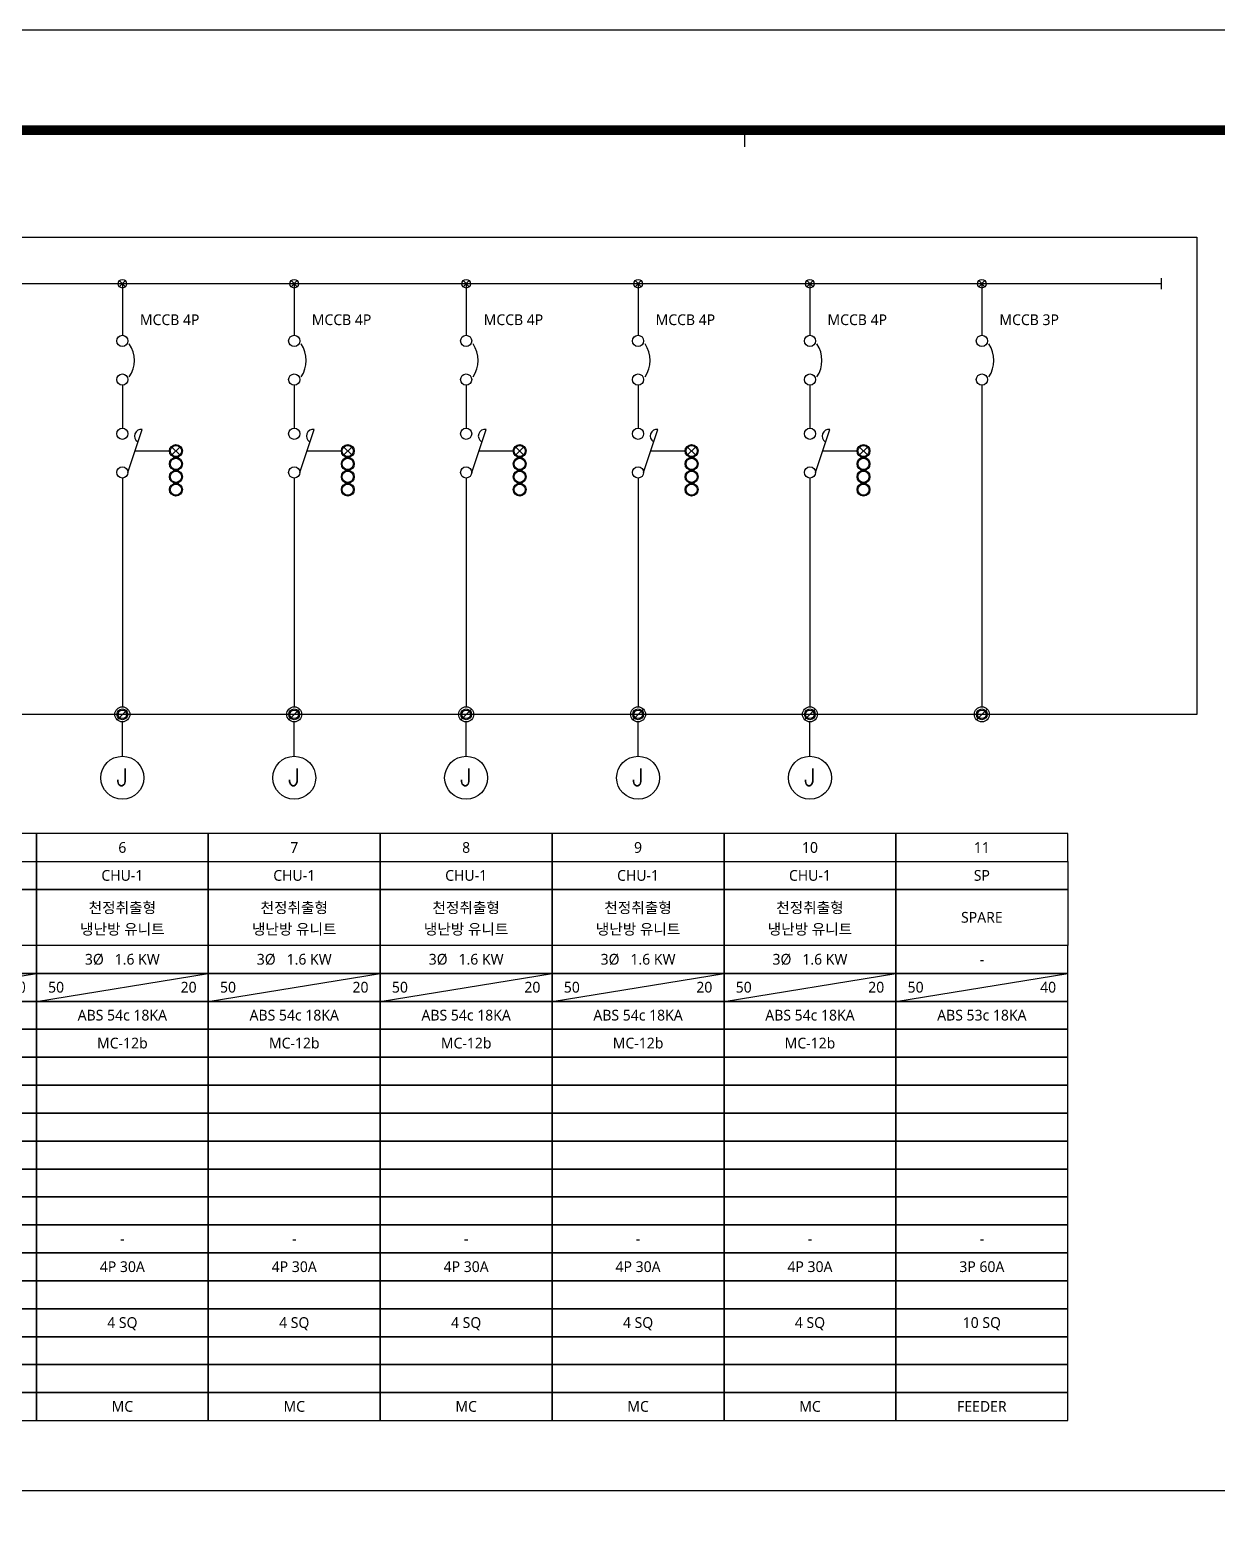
# Model space of a CAD drawing. Header units: millimetres. Extents: x -336400 to 0, y 0 to 118800.
# Drawn here: x -85787 to -36052, y 56445 to 118800 of the extents above; entities that cross this region are included whole.
import ezdxf
from ezdxf.enums import TextEntityAlignment as Align
from ezdxf.lldxf.tags import DXFTag

# ---------------------------------------------------------------- set-up
doc = ezdxf.new("R2010")
doc.units = ezdxf.units.MM
doc.header["$LTSCALE"] = 1000
for name, color, linetype in [('arch', 8, 'Continuous'), ('SYM', 3, 'Continuous'), ('XR-SHEET-SHT', 5, 'Continuous')]:
    doc.layers.add(name, color=color, linetype=linetype)
doc.layers.add('XR-SHEET-TEMP', color=171, linetype='Continuous', plot=False)
doc.styles.add('GHS', font='malgun.ttf')
doc.styles.add('ROMANS', font='romans.shx', dxfattribs={"height": 2.5})
tags = doc.linetypes.add('CENTERX2', pattern=[4, 2.5, -0.5, 0.5, -0.5]).pattern_tags.tags
tags[10:11] = [DXFTag(74, 4), DXFTag(75, 0), DXFTag(340, '0'), DXFTag(46, 1.0), DXFTag(50, 0.0), DXFTag(44, 0.0), DXFTag(45, 0.0)]
tags[8:9] = [DXFTag(74, 4), DXFTag(75, 0), DXFTag(340, '0'), DXFTag(46, 1.0), DXFTag(50, 0.0), DXFTag(44, 0.0), DXFTag(45, 0.0)]
tags[6:7] = [DXFTag(74, 4), DXFTag(75, 0), DXFTag(340, '0'), DXFTag(46, 1.0), DXFTag(50, 0.0), DXFTag(44, 0.0), DXFTag(45, 0.0)]
tags[4:5] = [DXFTag(74, 4), DXFTag(75, 0), DXFTag(340, '0'), DXFTag(46, 1.0), DXFTag(50, 0.0), DXFTag(44, 0.0), DXFTag(45, 0.0)]

# ---------------------------------------------------------------- blocks, each defined once
blk = doc.blocks.new('XR-FORM-EE', base_point=(461, 408))
at = {"layer": 'XR-SHEET-SHT', "color": 5}
blk.add_lwpolyline([(0, 118800), (168200, 118800), (168200, 0), (0, 0)], close=True, dxfattribs=at)
at = {"layer": 'XR-SHEET-SHT', "color": 5, "const_width": 400}
blk.add_lwpolyline([(9300, 114600), (163900, 114600), (163900, 4200), (9300, 4200)], close=True, dxfattribs=at)
at = {"layer": 'XR-SHEET-TEMP'}
blk.add_line((112350, 114600), (112350, 113900), dxfattribs=at)
blk = doc.blocks.new('POINT')
for p, q in [((7.1, 7.1), (-7.1, -7.1)), ((-7.1, 7.1), (7.1, -7.1))]:
    blk.add_line(p, q)
blk.add_circle((0, 0), 10)
blk = doc.blocks.new('G$C32E31F66')
for p, q in [((0, 1279.1), (0, 1159.1)), ((0, 1043.1), (0, 943.1)), ((13, 840.1), (46.2, 940)), ((29.6, 890.1), (109.6, 890.1)), ((133.8, 880.9), (115.4, 899.3)), ((133.8, 899.3), (115.4, 880.9)), ((0, 827.1), (0, 295))]:
    blk.add_line(p, q)
at = {"color": 3}
blk.add_line((12.4, 289.9), (-12.4, 265.1), dxfattribs=at)
for centre, radius in [((0, 1146.1), 13), ((0, 1056.1), 13), ((0, 930.1), 13), ((124.6, 890.1), 15), ((124.6, 890.1), 13), ((124.6, 860.1), 15), ((124.6, 860.1), 13), ((0, 840.1), 13), ((124.6, 830.1), 15), ((124.6, 830.1), 13), ((124.6, 800.1), 15), ((124.6, 800.1), 13), ((0, 277.5), 17.5), ((0, 277.5), 12.5)]:
    blk.add_circle(centre, radius)
blk.add_circle((0, 277.5), 10, dxfattribs=at)
for centre, radius, start, end in [((-40.5, 1100.7), 68.4, 325.9697, 34.0303), ((43.7, 924.8), 15.4, 80.608, 238.8747)]:
    blk.add_arc(centre, radius, start, end)
blk.add_blockref('POINT', (0, 1279.1))
blk = doc.blocks.new('single mcp sp')
for p, q in [((0, 1279.1), (0, 1159.1)), ((0, 1043.1), (0, 943.1)), ((0, 943.1), (0, 295))]:
    blk.add_line(p, q)
at = {"color": 3}
blk.add_line((12.4, 289.9), (-12.4, 265.1), dxfattribs=at)
for centre, radius in [((0, 1146.1), 13), ((0, 1056.1), 13), ((0, 277.5), 17.5), ((0, 277.5), 12.5)]:
    blk.add_circle(centre, radius)
blk.add_circle((0, 277.5), 10, dxfattribs=at)
blk.add_arc((-40.5, 1100.7), 68.4, 325.9697, 34.0303)
blk.add_blockref('POINT', (0, 1279.1))
blk = doc.blocks.new('MCP일반 5.5 단선도')
at = {"ltscale": 0.1}
blk.add_line((0, -130), (400, -65), dxfattribs=at)
for points in [[(400, 0), (0, 0), (0, -65), (400, -65)], [(400, -65), (0, -65), (0, -130), (400, -130)], [(400, -130), (0, -130), (0, -195), (400, -195)], [(400, -195), (0, -195), (0, -260), (400, -260)], [(400, -260), (0, -260), (0, -325), (400, -325)], [(400, -325), (0, -325), (0, -390), (400, -390)], [(400, -390), (0, -390), (0, -455), (400, -455)], [(400, -455), (0, -455), (0, -520), (400, -520)], [(400, -520), (0, -520), (0, -585), (400, -585)], [(400, -585), (0, -585), (0, -650), (400, -650)], [(400, -650), (0, -650), (0, -715), (400, -715)], [(400, -715), (0, -715), (0, -780), (400, -780)], [(400, -780), (0, -780), (0, -845), (400, -845)], [(400, -845), (0, -845), (0, -910), (400, -910)], [(400, -910), (0, -910), (0, -975), (400, -975)], [(400, -975), (0, -975), (0, -1040), (400, -1040)], [(400, -1040), (0, -1040), (0, -1105), (400, -1105)]]:
    blk.add_lwpolyline(points, close=True)
at = {"style": 'ROMANS'}
for s, p in [('3%%C 5.5kW', (200, -32.1)), ('50', (45.9, -97.1)), ('40', (354.1, -97.1)), ('ABS 53c 18KA', (200, -162.1)), ('MC-18b', (200, -227.1)), ('DMP65i TB', (200, -422.1)), ('5~65A', (200, -487.1)), ('3%%C 50uF', (200, -617.1)), ('-', (200, -682.1)), ('3P 60A', (200, -747.1)), ('6 SQ', (200, -877.1)), ('4 SQ', (200, -942.1)), ('3상 직입', (200, -1072.1))]:
    blk.add_text(s, height=25, dxfattribs=at).set_placement(p, align=Align.MIDDLE_CENTER)

msp = doc.modelspace()

# ---------------------------------------------------------------- linework, layer by layer
for p, q in [((-38403, 108171), (-125110, 108171)), ((-38403, 108396), (-38403, 107946)), ((-81910, 88386), (-81910, 89826)), ((-74710, 88386), (-74710, 89826)), ((-67510, 88386), (-67510, 89826)), ((-60310, 88386), (-60310, 89826)), ((-53110, 88386), (-53110, 89826)), ((-85510, 78126), (-78310, 79296)), ((-78310, 78126), (-71110, 79296)), ((-71110, 78126), (-63910, 79296)), ((-63910, 78126), (-56710, 79296)), ((-56710, 78126), (-49510, 79296)), ((-49510, 78126), (-42310, 79296))]:
    msp.add_line(p, q)
at = {"linetype": 'CENTERX2', "ltscale": 30}
msp.add_lwpolyline([(-36910, 110114), (-36910, 110114), (-36910, 90141), (-36910, 90141), (-142210, 90141), (-142210, 110114)], close=True, dxfattribs=at)
for points in [[(-85510, 85146), (-92710, 85146), (-92710, 83976), (-85510, 83976)], [(-78310, 85146), (-85510, 85146), (-85510, 83976), (-78310, 83976)], [(-71110, 85146), (-78310, 85146), (-78310, 83976), (-71110, 83976)], [(-63910, 85146), (-71110, 85146), (-71110, 83976), (-63910, 83976)], [(-56710, 85146), (-63910, 85146), (-63910, 83976), (-56710, 83976)], [(-49510, 85146), (-56710, 85146), (-56710, 83976), (-49510, 83976)], [(-42310, 85146), (-49510, 85146), (-49510, 83976), (-42310, 83976)], [(-92710, 83976), (-85510, 83976), (-85510, 82806), (-92710, 82806)], [(-85510, 83976), (-78310, 83976), (-78310, 82806), (-85510, 82806)], [(-78310, 83976), (-71110, 83976), (-71110, 82806), (-78310, 82806)], [(-71110, 83976), (-63910, 83976), (-63910, 82806), (-71110, 82806)], [(-63910, 83976), (-56710, 83976), (-56710, 82806), (-63910, 82806)], [(-56710, 83976), (-49510, 83976), (-49510, 82806), (-56710, 82806)], [(-49510, 83976), (-42310, 83976), (-42310, 82806), (-49510, 82806)], [(-92710, 82806), (-85510, 82806), (-85510, 80466), (-92710, 80466)], [(-85510, 82806), (-78310, 82806), (-78310, 80466), (-85510, 80466)], [(-78310, 82806), (-71110, 82806), (-71110, 80466), (-78310, 80466)], [(-71110, 82806), (-63910, 82806), (-63910, 80466), (-71110, 80466)], [(-63910, 82806), (-56710, 82806), (-56710, 80466), (-63910, 80466)], [(-56710, 82806), (-49510, 82806), (-49510, 80466), (-56710, 80466)], [(-49510, 82806), (-42310, 82806), (-42310, 80466), (-49510, 80466)], [(-78310, 80466), (-85510, 80466), (-85510, 79296), (-78310, 79296)], [(-71110, 80466), (-78310, 80466), (-78310, 79296), (-71110, 79296)], [(-63910, 80466), (-71110, 80466), (-71110, 79296), (-63910, 79296)], [(-56710, 80466), (-63910, 80466), (-63910, 79296), (-56710, 79296)], [(-49510, 80466), (-56710, 80466), (-56710, 79296), (-49510, 79296)], [(-42310, 80466), (-49510, 80466), (-49510, 79296), (-42310, 79296)], [(-78310, 79296), (-85510, 79296), (-85510, 78126), (-78310, 78126)], [(-71110, 79296), (-78310, 79296), (-78310, 78126), (-71110, 78126)], [(-63910, 79296), (-71110, 79296), (-71110, 78126), (-63910, 78126)], [(-56710, 79296), (-63910, 79296), (-63910, 78126), (-56710, 78126)], [(-49510, 79296), (-56710, 79296), (-56710, 78126), (-49510, 78126)], [(-42310, 79296), (-49510, 79296), (-49510, 78126), (-42310, 78126)], [(-78310, 78126), (-85510, 78126), (-85510, 76956), (-78310, 76956)], [(-71110, 78126), (-78310, 78126), (-78310, 76956), (-71110, 76956)], [(-63910, 78126), (-71110, 78126), (-71110, 76956), (-63910, 76956)], [(-56710, 78126), (-63910, 78126), (-63910, 76956), (-56710, 76956)], [(-49510, 78126), (-56710, 78126), (-56710, 76956), (-49510, 76956)], [(-42310, 78126), (-49510, 78126), (-49510, 76956), (-42310, 76956)], [(-78310, 76956), (-85510, 76956), (-85510, 75786), (-78310, 75786)], [(-71110, 76956), (-78310, 76956), (-78310, 75786), (-71110, 75786)], [(-63910, 76956), (-71110, 76956), (-71110, 75786), (-63910, 75786)], [(-56710, 76956), (-63910, 76956), (-63910, 75786), (-56710, 75786)], [(-49510, 76956), (-56710, 76956), (-56710, 75786), (-49510, 75786)], [(-42310, 76956), (-49510, 76956), (-49510, 75786), (-42310, 75786)], [(-78310, 75786), (-85510, 75786), (-85510, 74616), (-78310, 74616)], [(-71110, 75786), (-78310, 75786), (-78310, 74616), (-71110, 74616)], [(-63910, 75786), (-71110, 75786), (-71110, 74616), (-63910, 74616)], [(-56710, 75786), (-63910, 75786), (-63910, 74616), (-56710, 74616)], [(-49510, 75786), (-56710, 75786), (-56710, 74616), (-49510, 74616)], [(-42310, 75786), (-49510, 75786), (-49510, 74616), (-42310, 74616)], [(-78310, 74616), (-85510, 74616), (-85510, 73446), (-78310, 73446)], [(-71110, 74616), (-78310, 74616), (-78310, 73446), (-71110, 73446)], [(-63910, 74616), (-71110, 74616), (-71110, 73446), (-63910, 73446)], [(-56710, 74616), (-63910, 74616), (-63910, 73446), (-56710, 73446)], [(-49510, 74616), (-56710, 74616), (-56710, 73446), (-49510, 73446)], [(-42310, 74616), (-49510, 74616), (-49510, 73446), (-42310, 73446)], [(-78310, 73446), (-85510, 73446), (-85510, 72276), (-78310, 72276)], [(-71110, 73446), (-78310, 73446), (-78310, 72276), (-71110, 72276)], [(-63910, 73446), (-71110, 73446), (-71110, 72276), (-63910, 72276)], [(-56710, 73446), (-63910, 73446), (-63910, 72276), (-56710, 72276)], [(-49510, 73446), (-56710, 73446), (-56710, 72276), (-49510, 72276)], [(-42310, 73446), (-49510, 73446), (-49510, 72276), (-42310, 72276)], [(-78310, 72276), (-85510, 72276), (-85510, 71106), (-78310, 71106)], [(-71110, 72276), (-78310, 72276), (-78310, 71106), (-71110, 71106)], [(-63910, 72276), (-71110, 72276), (-71110, 71106), (-63910, 71106)], [(-56710, 72276), (-63910, 72276), (-63910, 71106), (-56710, 71106)], [(-49510, 72276), (-56710, 72276), (-56710, 71106), (-49510, 71106)], [(-42310, 72276), (-49510, 72276), (-49510, 71106), (-42310, 71106)], [(-78310, 71106), (-85510, 71106), (-85510, 69936), (-78310, 69936)], [(-71110, 71106), (-78310, 71106), (-78310, 69936), (-71110, 69936)], [(-63910, 71106), (-71110, 71106), (-71110, 69936), (-63910, 69936)], [(-56710, 71106), (-63910, 71106), (-63910, 69936), (-56710, 69936)], [(-49510, 71106), (-56710, 71106), (-56710, 69936), (-49510, 69936)], [(-42310, 71106), (-49510, 71106), (-49510, 69936), (-42310, 69936)], [(-78310, 69936), (-85510, 69936), (-85510, 68766), (-78310, 68766)], [(-71110, 69936), (-78310, 69936), (-78310, 68766), (-71110, 68766)], [(-63910, 69936), (-71110, 69936), (-71110, 68766), (-63910, 68766)], [(-56710, 69936), (-63910, 69936), (-63910, 68766), (-56710, 68766)], [(-49510, 69936), (-56710, 69936), (-56710, 68766), (-49510, 68766)], [(-42310, 69936), (-49510, 69936), (-49510, 68766), (-42310, 68766)], [(-78310, 68766), (-85510, 68766), (-85510, 67596), (-78310, 67596)], [(-71110, 68766), (-78310, 68766), (-78310, 67596), (-71110, 67596)], [(-63910, 68766), (-71110, 68766), (-71110, 67596), (-63910, 67596)], [(-56710, 68766), (-63910, 68766), (-63910, 67596), (-56710, 67596)], [(-49510, 68766), (-56710, 68766), (-56710, 67596), (-49510, 67596)], [(-42310, 68766), (-49510, 68766), (-49510, 67596), (-42310, 67596)], [(-78310, 67596), (-85510, 67596), (-85510, 66426), (-78310, 66426)], [(-71110, 67596), (-78310, 67596), (-78310, 66426), (-71110, 66426)], [(-63910, 67596), (-71110, 67596), (-71110, 66426), (-63910, 66426)], [(-56710, 67596), (-63910, 67596), (-63910, 66426), (-56710, 66426)], [(-49510, 67596), (-56710, 67596), (-56710, 66426), (-49510, 66426)], [(-42310, 67596), (-49510, 67596), (-49510, 66426), (-42310, 66426)], [(-78310, 66426), (-85510, 66426), (-85510, 65256), (-78310, 65256)], [(-71110, 66426), (-78310, 66426), (-78310, 65256), (-71110, 65256)], [(-63910, 66426), (-71110, 66426), (-71110, 65256), (-63910, 65256)], [(-56710, 66426), (-63910, 66426), (-63910, 65256), (-56710, 65256)], [(-49510, 66426), (-56710, 66426), (-56710, 65256), (-49510, 65256)], [(-42310, 66426), (-49510, 66426), (-49510, 65256), (-42310, 65256)], [(-78310, 65256), (-85510, 65256), (-85510, 64086), (-78310, 64086)], [(-71110, 65256), (-78310, 65256), (-78310, 64086), (-71110, 64086)], [(-63910, 65256), (-71110, 65256), (-71110, 64086), (-63910, 64086)], [(-56710, 65256), (-63910, 65256), (-63910, 64086), (-56710, 64086)], [(-49510, 65256), (-56710, 65256), (-56710, 64086), (-49510, 64086)], [(-42310, 65256), (-49510, 65256), (-49510, 64086), (-42310, 64086)], [(-78310, 64086), (-85510, 64086), (-85510, 62916), (-78310, 62916)], [(-71110, 64086), (-78310, 64086), (-78310, 62916), (-71110, 62916)], [(-63910, 64086), (-71110, 64086), (-71110, 62916), (-63910, 62916)], [(-56710, 64086), (-63910, 64086), (-63910, 62916), (-56710, 62916)], [(-49510, 64086), (-56710, 64086), (-56710, 62916), (-49510, 62916)], [(-42310, 64086), (-49510, 64086), (-49510, 62916), (-42310, 62916)], [(-78310, 62916), (-85510, 62916), (-85510, 61746), (-78310, 61746)], [(-71110, 62916), (-78310, 62916), (-78310, 61746), (-71110, 61746)], [(-63910, 62916), (-71110, 62916), (-71110, 61746), (-63910, 61746)], [(-56710, 62916), (-63910, 62916), (-63910, 61746), (-56710, 61746)], [(-49510, 62916), (-56710, 62916), (-56710, 61746), (-49510, 61746)], [(-42310, 62916), (-49510, 62916), (-49510, 61746), (-42310, 61746)], [(-78310, 61746), (-85510, 61746), (-85510, 60576), (-78310, 60576)], [(-71110, 61746), (-78310, 61746), (-78310, 60576), (-71110, 60576)], [(-63910, 61746), (-71110, 61746), (-71110, 60576), (-63910, 60576)], [(-56710, 61746), (-63910, 61746), (-63910, 60576), (-56710, 60576)], [(-49510, 61746), (-56710, 61746), (-56710, 60576), (-49510, 60576)], [(-42310, 61746), (-49510, 61746), (-49510, 60576), (-42310, 60576)]]:
    msp.add_lwpolyline(points, close=True)
for centre in [(-81910, 87486), (-74710, 87486), (-67510, 87486), (-60310, 87486), (-53110, 87486)]:
    msp.add_circle(centre, 900)
at = {"layer": 'SYM', "color": 6}
msp.add_lwpolyline([(-158900, 114600), (-21500, 114600), (-21500, 57633), (-158900, 57633)], close=True, dxfattribs=at)

# ---------------------------------------------------------------- block references
at = {"xscale": 18, "yscale": 18, "zscale": 18}
for name, p in [('G$C32E31F66', (-81910, 85146)), ('G$C32E31F66', (-74710, 85146)), ('G$C32E31F66', (-67510, 85146)), ('G$C32E31F66', (-60310, 85146)), ('G$C32E31F66', (-53110, 85146)), ('single mcp sp', (-45910, 85146)), ('MCP일반 5.5 단선도', (-92710, 80466))]:
    msp.add_blockref(name, p, dxfattribs=at)
at = {"layer": 'arch'}
msp.add_blockref('XR-FORM-EE', (-167739, 408), dxfattribs=at)

# ---------------------------------------------------------------- texts
for s, height, style, p in [('MCCB 4P', 450, 'GHS', (-79929, 106662)), ('MCCB 4P', 450, 'GHS', (-72729, 106662)), ('MCCB 4P', 450, 'GHS', (-65529, 106662)), ('MCCB 4P', 450, 'GHS', (-58329, 106662)), ('MCCB 4P', 450, 'GHS', (-51129, 106662)), ('MCCB 3P', 450, 'GHS', (-43929, 106662)), ('J', 720, 'ROMANS', (-81918, 87513)), ('J', 720, 'ROMANS', (-74718, 87513)), ('J', 720, 'ROMANS', (-67518, 87513)), ('J', 720, 'ROMANS', (-60318, 87513)), ('J', 720, 'ROMANS', (-53118, 87513))]:
    msp.add_text(s, height=height, dxfattribs=dict(style=style)).set_placement(p, align=Align.MIDDLE)
at = {"style": 'GHS'}
for s, p in [('6', (-81910, 84568)), ('7', (-74710, 84568)), ('8', (-67510, 84568)), ('9', (-60310, 84568)), ('10', (-53110, 84568)), ('11', (-45910, 84568)), ('CHU-1', (-81910, 83398)), ('CHU-1', (-74710, 83398)), ('CHU-1', (-67510, 83398)), ('CHU-1', (-60310, 83398)), ('CHU-1', (-53110, 83398)), ('SP', (-45910, 83398)), ('천정취출형', (-81910, 82048)), ('천정취출형', (-74710, 82048)), ('천정취출형', (-67510, 82048)), ('천정취출형', (-60310, 82048)), ('천정취출형', (-53110, 82048)), ('SPARE', (-45910, 81643)), ('냉난방 유니트', (-81910, 81148)), ('냉난방 유니트', (-74710, 81148)), ('냉난방 유니트', (-67510, 81148)), ('냉난방 유니트', (-60310, 81148)), ('냉난방 유니트', (-53110, 81148)), ('3Ø   1.6 KW', (-81910, 79888)), ('3Ø   1.6 KW', (-74710, 79888)), ('3Ø   1.6 KW', (-67510, 79888)), ('3Ø   1.6 KW', (-60310, 79888)), ('3Ø   1.6 KW', (-53110, 79888)), ('-', (-45910, 79888)), ('50', (-84684, 78718)), ('20', (-79135, 78718)), ('50', (-77484, 78718)), ('20', (-71935, 78718)), ('50', (-70284, 78718)), ('20', (-64735, 78718)), ('50', (-63084, 78718)), ('20', (-57535, 78718)), ('50', (-55884, 78718)), ('20', (-50335, 78718)), ('50', (-48684, 78718)), ('40', (-43135, 78718)), ('ABS 54c 18KA', (-81910, 77548)), ('ABS 54c 18KA', (-74710, 77548)), ('ABS 54c 18KA', (-67510, 77548)), ('ABS 54c 18KA', (-60310, 77548)), ('ABS 54c 18KA', (-53110, 77548)), ('ABS 53c 18KA', (-45910, 77548)), ('MC-12b', (-81910, 76378)), ('MC-12b', (-74710, 76378)), ('MC-12b', (-67510, 76378)), ('MC-12b', (-60310, 76378)), ('MC-12b', (-53110, 76378)), ('-', (-81910, 68188)), ('-', (-74710, 68188)), ('-', (-67510, 68188)), ('-', (-60310, 68188)), ('-', (-53110, 68188)), ('-', (-45910, 68188)), ('4P 30A', (-81910, 67018)), ('4P 30A', (-74710, 67018)), ('4P 30A', (-67510, 67018)), ('4P 30A', (-60310, 67018)), ('4P 30A', (-53110, 67018)), ('3P 60A', (-45910, 67018)), ('4 SQ', (-81910, 64678)), ('4 SQ', (-74710, 64678)), ('4 SQ', (-67510, 64678)), ('4 SQ', (-60310, 64678)), ('4 SQ', (-53110, 64678)), ('10 SQ', (-45910, 64678)), ('MC', (-81910, 61168)), ('MC', (-74710, 61168)), ('MC', (-67510, 61168)), ('MC', (-60310, 61168)), ('MC', (-53110, 61168)), ('FEEDER', (-45910, 61168))]:
    msp.add_text(s, height=450, dxfattribs=at).set_placement(p, align=Align.MIDDLE_CENTER)

doc.saveas('drawing.dxf')
